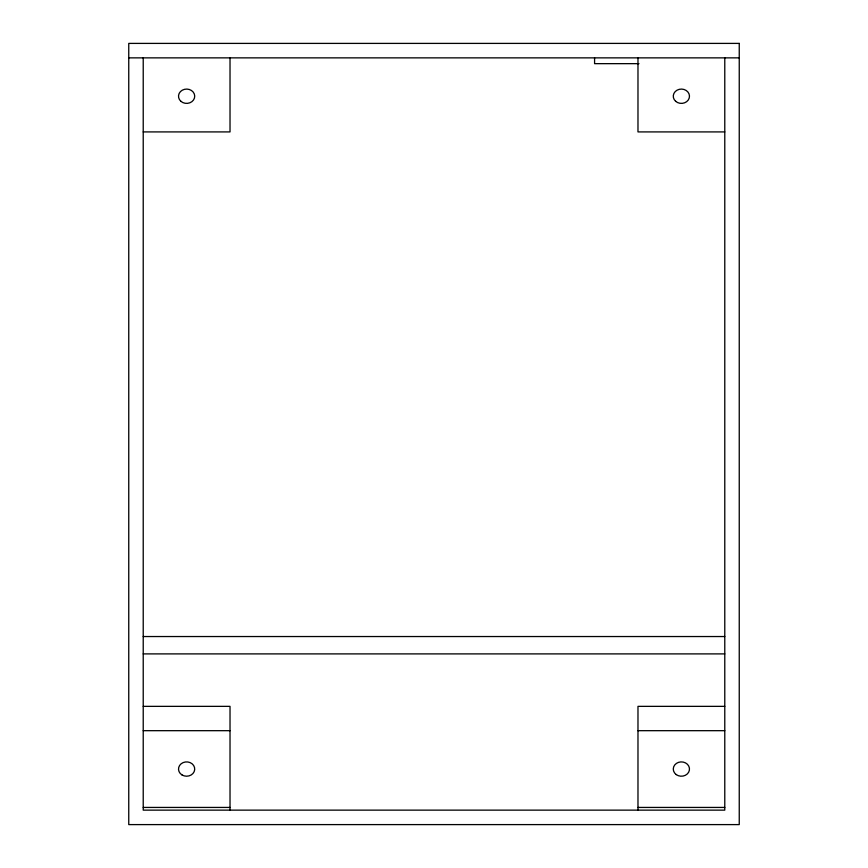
<?xml version="1.0" encoding="UTF-8"?>
<svg xmlns="http://www.w3.org/2000/svg" width="868" height="868" viewBox="0 0 868 868"><rect width="100%" height="100%" fill="white"/><g stroke="black" fill="none" stroke-linecap="round" stroke-linejoin="round"><path stroke-width="1.3" d="M128.757 57.863L739.243 57.863M638.989 63.657L594.58 63.657L594.58 57.863M143.22 131.914L230.02 131.914L230.02 57.863M724.78 131.914L637.98 131.914L637.98 57.863M143.22 636.537L724.78 636.537M143.22 653.897L724.78 653.897M143.22 706.357L230.02 706.357L230.02 810.137M724.78 706.357L637.98 706.357L637.98 810.137M143.22 730.682L230.02 730.682M637.98 730.682L724.78 730.682M143.22 807.435L230.02 807.435M637.98 807.435L724.78 807.435M724.78 57.863L724.78 810.137L143.22 810.137L143.22 57.863M739.243 43.4L128.757 43.4L128.757 824.6L739.243 824.6L739.243 43.4M182.041 774.961A8.105 7.161 0 0 0 194.692 769.612A8.105 7.161 0 0 0 183.126 762.592A8.105 7.161 0 0 0 182.041 774.961M180.891 101.306A8.105 7.161 0 0 0 194.443 98.095A8.105 7.161 0 0 0 184.526 89.317A8.105 7.161 0 0 0 180.891 101.306M675.651 101.306A8.105 7.161 0 0 0 689.203 98.095A8.105 7.161 0 0 0 679.286 89.317A8.105 7.161 0 0 0 675.651 101.306M676.237 774.592A8.105 7.161 0 0 0 689.376 770.22A8.105 7.161 0 0 0 678.526 762.354A8.105 7.161 0 0 0 676.237 774.592"/></g></svg>
